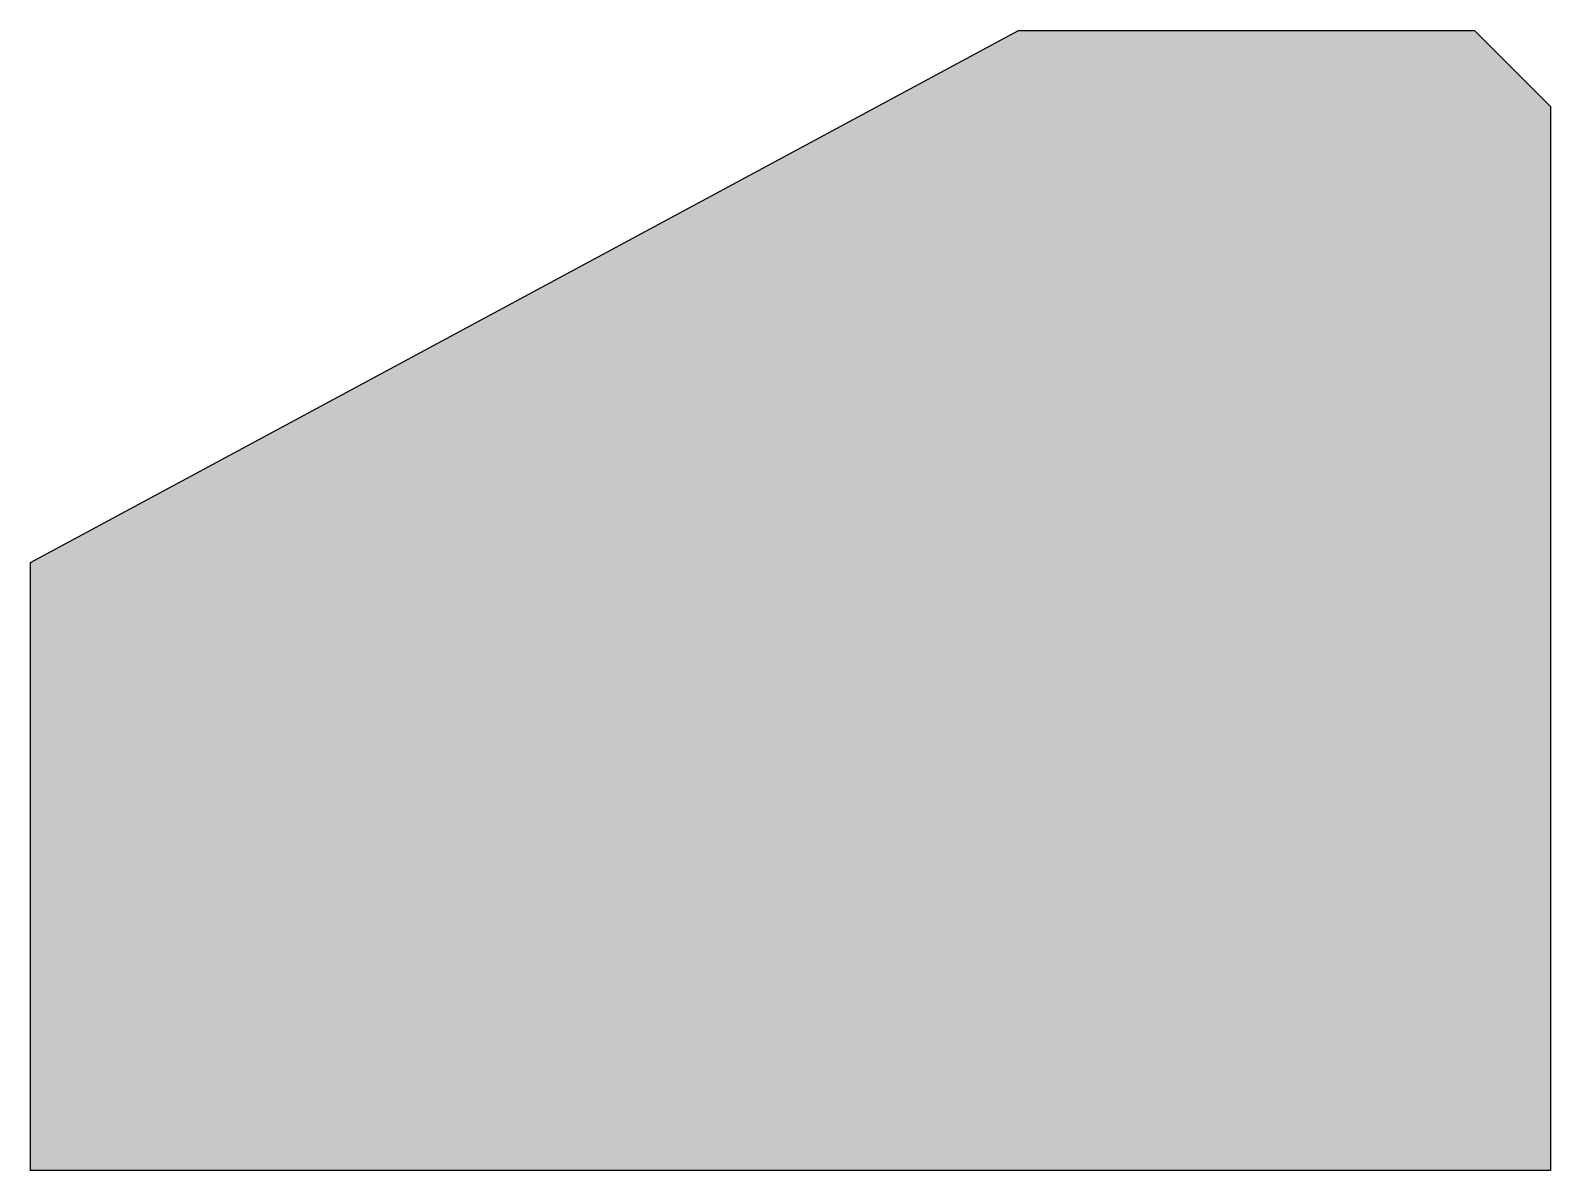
# Model space of a CAD drawing. Header units: metres. Extents: x 0 to 0.2, y -0.08 to 0.07.
import ezdxf

# ---------------------------------------------------------------- set-up
doc = ezdxf.new("R2010")
doc.units = ezdxf.units.M

msp = doc.modelspace()

# ---------------------------------------------------------------- hatches: boundary and pattern name
msp.add_hatch(color=254).paths.add_polyline_path([(0.2, 0.06), (0.19, 0.07), (0.13, 0.07), (0, 0), (0, -0.08), (0.2, -0.08)])

# ---------------------------------------------------------------- linework, layer by layer
for p, q in [((0, 0), (0.13, 0.07)), ((0.13, 0.07), (0.19, 0.07)), ((0.19, 0.07), (0.2, 0.06)), ((0.2, 0.06), (0.2, -0.08)), ((0, -0.08), (0, 0)), ((0.2, -0.08), (0, -0.08))]:
    msp.add_line(p, q)

doc.saveas('drawing.dxf')
